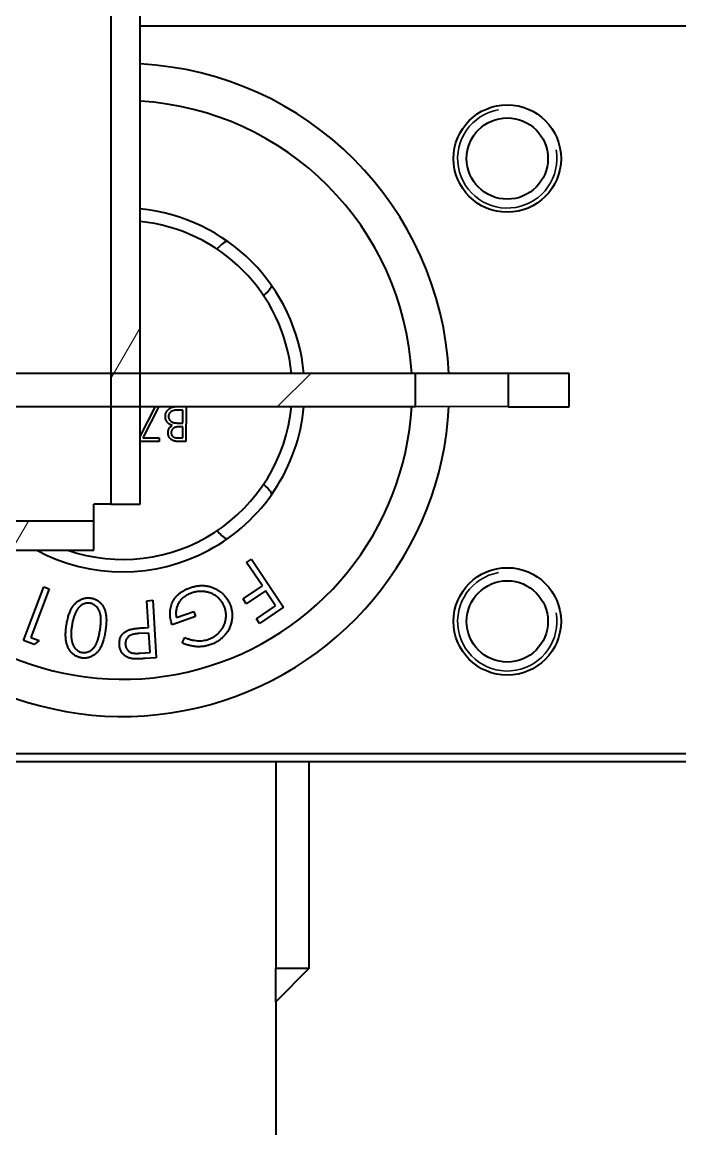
# Model space of a CAD drawing. Header units: millimetres. Extents: x 0 to 5945, y 0 to 4205.
# Drawn here: x 1806.4 to 1846.2, y 520.9 to 587.9 of the extents above; entities that cross this region are included whole.
import ezdxf

# ---------------------------------------------------------------- set-up
doc = ezdxf.new("R2010")
doc.units = ezdxf.units.MM
doc.header["$LTSCALE"] = 5
for name, color, linetype, lineweight in [('가시적인 것(ISO)', 3, 'Continuous', 40), ('가시적인 좁은 것(ISO)', 3, 'Continuous', 35), ('해치(ISO)', 7, 'Continuous', 18)]:
    doc.layers.add(name, color=color, linetype=linetype, lineweight=lineweight)

msp = doc.modelspace()

# ---------------------------------------------------------------- hatches: boundary and pattern name
at = {"layer": '해치(ISO)'}
h = msp.add_hatch(dxfattribs=at)
h.set_pattern_fill('ANSI31', color=256, scale=127, angle=14.99998, style=0)
h.set_pattern_definition([(60, (0, 0), (-13.74815, 7.9375), [])])
edge = h.paths.add_edge_path()
edge.add_ellipse((1787.737, 575.323), major_axis=(2.95, 0), ratio=1, start_angle=0, end_angle=360)
edge = h.paths.add_edge_path()
edge.add_ellipse((1767.737, 575.323), major_axis=(2.95, 0), ratio=1, start_angle=0, end_angle=360)
edge = h.paths.add_edge_path()
edge.add_ellipse((1717.737, 575.323), major_axis=(2.95, 0), ratio=1, start_angle=0, end_angle=360)
edge = h.paths.add_edge_path()
edge.add_ellipse((1697.737, 575.323), major_axis=(2.95, 0), ratio=1, start_angle=0, end_angle=360)
edge = h.paths.add_edge_path()
edge.add_ellipse((1677.737, 575.323), major_axis=(2.95, 0), ratio=1, start_angle=0, end_angle=360)
edge = h.paths.add_edge_path()
edge.add_ellipse((1802.737, 640.223), major_axis=(2.95, 0), ratio=1, start_angle=0, end_angle=360)
edge = h.paths.add_edge_path()
edge.add_ellipse((1662.737, 640.223), major_axis=(2.95, 0), ratio=1, start_angle=0, end_angle=360)
edge = h.paths.add_edge_path()
edge.add_ellipse((1662.737, 566.223), major_axis=(2.95, 0), ratio=1, start_angle=0, end_angle=360)
edge = h.paths.add_edge_path()
edge.add_ellipse((1802.737, 566.223), major_axis=(-2.95, 0), ratio=1, start_angle=0, end_angle=32.72269)
edge.add_ellipse((1802.737, 566.223), major_axis=(-2.482, -1.595), ratio=1, start_angle=0, end_angle=114.5049)
edge.add_ellipse((1802.737, 566.223), major_axis=(2.48, -1.597), ratio=1, start_angle=0, end_angle=40.62343)
edge.add_ellipse((1802.737, 566.223), major_axis=(2.922, 0.403), ratio=1, start_angle=0, end_angle=164.24824)
edge.add_ellipse((1802.737, 566.223), major_axis=(-2.922, 0.405), ratio=1, start_angle=0, end_angle=7.90075)
h.paths.add_polyline_path([(1651.941, 647.723), (1651.941, 558.723), (1653.704, 558.723), (1653.704, 647.723)])
h.paths.add_polyline_path([(1813.533, 558.723), (1813.533, 564.622), (1813.533, 566.622), (1813.533, 647.723), (1811.77, 647.723), (1811.77, 566.623), (1811.77, 564.623), (1811.77, 558.723)])
h.paths.add_polyline_path([(1654.737, 557.69), (1654.737, 555.927), (1810.737, 555.927), (1810.737, 557.69)])
h.paths.add_polyline_path([(1654.737, 650.519), (1654.737, 648.756), (1810.737, 648.756), (1810.737, 650.519)])
h = msp.add_hatch(dxfattribs=at)
h.set_pattern_fill('ANSI31', color=256, scale=127, style=0)
h.set_pattern_definition([(45, (0, 0), (-11.22532, 11.22532), [])])
h.paths.add_polyline_path([(1835.783, 566.613), (1835.782, 564.613), (1839.486, 564.611), (1839.487, 566.611)])
h.paths.add_polyline_path([(1830.19, 564.615), (1830.191, 566.615), (1813.533, 566.622), (1811.77, 566.623), (1805.659, 566.626), (1799.815, 566.628), (1793.896, 566.631), (1793.895, 564.631), (1800.255, 564.628), (1805.217, 564.626), (1811.77, 564.623), (1813.533, 564.622)])

# ---------------------------------------------------------------- linework, layer by layer
at = {"layer": '가시적인 것(ISO)'}
for p, q in [((1811.77, 647.723), (1811.77, 558.723)), ((1813.533, 558.723), (1813.533, 647.723)), ((1850.737, 587.623), (1813.533, 587.623)), ((1830.191, 566.615), (1793.896, 566.631)), ((1830.19, 564.615), (1830.191, 566.615)), ((1835.783, 566.613), (1830.191, 566.615)), ((1835.783, 566.613), (1835.782, 564.613)), ((1839.487, 566.611), (1835.783, 566.613)), ((1839.486, 564.611), (1839.487, 566.611)), ((1793.895, 564.631), (1830.19, 564.615)), ((1813.533, 562.802), (1814.467, 564.622)), ((1814.658, 564.586), (1813.702, 562.723)), ((1814.593, 564.622), (1814.658, 564.586)), ((1816.122, 564.404), (1815.852, 564.404)), ((1816.122, 563.617), (1816.122, 564.404)), ((1816.313, 564.621), (1816.312, 562.505)), ((1835.782, 564.613), (1830.19, 564.615)), ((1835.782, 564.613), (1839.486, 564.611)), ((1816.122, 563.4), (1815.994, 563.4)), ((1815.996, 563.617), (1816.122, 563.617)), ((1816.122, 562.722), (1816.122, 563.4)), ((1814.683, 562.505), (1813.533, 562.506)), ((1813.702, 562.723), (1814.683, 562.722)), ((1814.683, 562.722), (1814.683, 562.505)), ((1815.864, 562.722), (1816.122, 562.722)), ((1816.312, 562.505), (1815.899, 562.505)), ((1811.77, 558.723), (1810.737, 558.723)), ((1810.737, 557.69), (1810.737, 558.723)), ((1811.77, 558.723), (1813.533, 558.723)), ((1810.737, 557.69), (1654.737, 557.69)), ((1810.737, 555.927), (1810.737, 557.69)), ((1654.737, 555.927), (1810.737, 555.927)), ((1819.976, 555.188), (1820.264, 555.382)), ((1820.931, 553.766), (1819.976, 555.188)), ((1820.264, 555.382), (1822.213, 552.481)), ((1806.488, 550.463), (1807.725, 553.719)), ((1807.725, 553.719), (1808.048, 553.596)), ((1819.766, 552.983), (1820.931, 553.766)), ((1808.048, 553.596), (1806.932, 550.66)), ((1819.958, 552.697), (1819.766, 552.983)), ((1821.123, 553.48), (1819.958, 552.697)), ((1821.733, 552.574), (1821.123, 553.48)), ((1813.951, 552.878), (1814.299, 552.9)), ((1814.053, 551.26), (1813.951, 552.878)), ((1814.299, 552.9), (1814.518, 549.419)), ((1820.568, 551.79), (1821.733, 552.574)), ((1822.213, 552.481), (1820.76, 551.504)), ((1816.889, 551.916), (1815.472, 551.417)), ((1815.729, 551.863), (1816.777, 552.233)), ((1816.777, 552.233), (1816.889, 551.916)), ((1820.76, 551.504), (1820.568, 551.79)), ((1813.805, 551.244), (1814.053, 551.26)), ((1807.128, 550.22), (1806.488, 550.463)), ((1806.932, 550.66), (1807.444, 550.465)), ((1807.444, 550.465), (1807.128, 550.22)), ((1814.075, 550.919), (1813.485, 550.889)), ((1814.149, 549.736), (1814.075, 550.919)), ((1816.075, 550.325), (1816.245, 550.657)), ((1813.534, 549.697), (1814.149, 549.736)), ((1814.518, 549.419), (1813.824, 549.376)), ((1850.737, 543.623), (1792.737, 543.623)), ((1851.737, 543.123), (1795.737, 543.123)), ((1821.737, 543.123), (1821.737, 530.623)), ((1823.737, 543.123), (1823.737, 530.623)), ((1821.737, 528.623), (1821.737, 530.623)), ((1823.737, 530.623), (1821.737, 528.623)), ((1823.737, 530.623), (1821.737, 530.623)), ((1821.737, 528.623), (1821.737, 505.123))]:
    msp.add_line(p, q, dxfattribs=at)
for centre, radius in [((1835.737, 579.623), 3.25), ((1835.737, 579.623), 2.459), ((1835.737, 551.623), 3.25), ((1835.737, 551.623), 2.459)]:
    msp.add_circle(centre, radius, dxfattribs=at)
for centre, radius, start, end in [((1812.487, 565.623), 19.75, 2.87743, 86.96418), ((1812.487, 565.623), 17.5, 3.25096, 86.57342), ((1812.487, 565.623), 11, 5.19104, 84.54363), ((1812.487, 565.623), 10.25, 5.57387, 84.14303), ((1819.77, 572.906), 2, 119.64458, 142.00908), ((1819.77, 572.906), 2, 307.99092, 330.35542), ((1812.487, 565.623), 19.75, 209.40205, 357.07284), ((1812.487, 565.623), 17.5, 213.64566, 356.69931), ((1812.487, 565.623), 11, 241.81795, 354.75923), ((1812.487, 565.623), 10.25, 251.0757, 354.3764), ((1819.77, 558.34), 2, 29.64458, 52.00908), ((1819.77, 558.34), 2, 217.99092, 240.35542)]:
    msp.add_arc(centre, radius, start, end, dxfattribs=at)
for points, knots in [([(1815.064, 564.021), (1815.065, 564.042), (1815.066, 564.082), (1815.074, 564.142), (1815.089, 564.199), (1815.109, 564.254), (1815.135, 564.306), (1815.167, 564.356), (1815.205, 564.404), (1815.247, 564.449), (1815.295, 564.489), (1815.347, 564.525), (1815.403, 564.554), (1815.463, 564.579), (1815.526, 564.598), (1815.594, 564.612), (1815.666, 564.62), (1815.715, 564.621), (1815.74, 564.622)], [0, 0, 0, 0, 0.06116, 0.120335, 0.17818, 0.235235, 0.292683, 0.351186, 0.410457, 0.47172, 0.533761, 0.595739, 0.657888, 0.721295, 0.786823, 0.854686, 0.925478, 1, 1, 1, 1]), ([(1815.852, 564.404), (1815.833, 564.404), (1815.795, 564.404), (1815.741, 564.402), (1815.691, 564.399), (1815.646, 564.394), (1815.604, 564.388), (1815.566, 564.381), (1815.532, 564.372), (1815.492, 564.358), (1815.448, 564.337), (1815.4, 564.306), (1815.357, 564.268), (1815.321, 564.224), (1815.291, 564.177), (1815.27, 564.127), (1815.256, 564.074), (1815.255, 564.039), (1815.254, 564.021)], [0, 0, 0, 0, 0.072502, 0.139739, 0.201795, 0.259822, 0.312206, 0.360773, 0.40454, 0.443698, 0.516841, 0.587874, 0.657965, 0.728969, 0.799308, 0.866636, 0.933116, 1, 1, 1, 1]), ([(1815.471, 563.48), (1815.447, 563.489), (1815.401, 563.507), (1815.338, 563.538), (1815.283, 563.572), (1815.237, 563.609), (1815.198, 563.649), (1815.163, 563.693), (1815.134, 563.74), (1815.109, 563.791), (1815.089, 563.845), (1815.074, 563.902), (1815.066, 563.961), (1815.065, 564.001), (1815.064, 564.021)], [0, 0, 0, 0, 0.106057, 0.202914, 0.2903, 0.370223, 0.446384, 0.521397, 0.598291, 0.676142, 0.755529, 0.834887, 0.916646, 1, 1, 1, 1]), ([(1815.254, 564.021), (1815.254, 564.01), (1815.254, 563.988), (1815.259, 563.955), (1815.267, 563.923), (1815.276, 563.893), (1815.29, 563.864), (1815.306, 563.835), (1815.324, 563.808), (1815.354, 563.773), (1815.396, 563.733), (1815.456, 563.694), (1815.525, 563.663), (1815.574, 563.649), (1815.6, 563.643)], [0, 0, 0, 0, 0.060287, 0.119602, 0.177503, 0.235143, 0.292133, 0.350871, 0.410098, 0.470732, 0.594829, 0.722579, 0.856691, 1, 1, 1, 1]), ([(1815.226, 563.03), (1815.227, 563.053), (1815.228, 563.099), (1815.241, 563.166), (1815.26, 563.23), (1815.287, 563.291), (1815.323, 563.346), (1815.364, 563.397), (1815.414, 563.442), (1815.452, 563.467), (1815.471, 563.48)], [0, 0, 0, 0, 0.130569, 0.256581, 0.380552, 0.503623, 0.625739, 0.747549, 0.871766, 1, 1, 1, 1]), ([(1815.899, 562.505), (1815.878, 562.505), (1815.839, 562.505), (1815.782, 562.508), (1815.729, 562.513), (1815.679, 562.52), (1815.633, 562.528), (1815.59, 562.538), (1815.551, 562.55), (1815.505, 562.57), (1815.451, 562.598), (1815.394, 562.641), (1815.345, 562.692), (1815.302, 562.751), (1815.269, 562.815), (1815.244, 562.883), (1815.229, 562.955), (1815.227, 563.005), (1815.226, 563.03)], [0, 0, 0, 0, 0.062594, 0.121323, 0.17668, 0.228365, 0.276868, 0.321879, 0.364099, 0.403356, 0.477968, 0.550535, 0.623584, 0.698175, 0.773354, 0.847281, 0.922818, 1, 1, 1, 1]), ([(1815.994, 563.4), (1815.976, 563.4), (1815.94, 563.4), (1815.887, 563.398), (1815.839, 563.395), (1815.794, 563.391), (1815.754, 563.385), (1815.717, 563.377), (1815.684, 563.37), (1815.645, 563.357), (1815.602, 563.338), (1815.555, 563.308), (1815.514, 563.272), (1815.48, 563.231), (1815.451, 563.186), (1815.432, 563.137), (1815.418, 563.086), (1815.417, 563.051), (1815.416, 563.033)], [0, 0, 0, 0, 0.072301, 0.1397, 0.202289, 0.2606, 0.31319, 0.361739, 0.405706, 0.44554, 0.518832, 0.589778, 0.658867, 0.72843, 0.797283, 0.864815, 0.931364, 1, 1, 1, 1]), ([(1815.416, 563.033), (1815.417, 563.022), (1815.417, 562.999), (1815.422, 562.965), (1815.431, 562.933), (1815.442, 562.903), (1815.458, 562.876), (1815.476, 562.85), (1815.498, 562.826), (1815.524, 562.804), (1815.553, 562.785), (1815.585, 562.768), (1815.622, 562.754), (1815.663, 562.742), (1815.708, 562.733), (1815.756, 562.726), (1815.809, 562.723), (1815.845, 562.722), (1815.864, 562.722)], [0, 0, 0, 0, 0.057003, 0.111818, 0.164402, 0.21587, 0.266841, 0.317479, 0.369902, 0.4234, 0.479718, 0.539241, 0.602431, 0.67103, 0.744485, 0.823454, 0.90874, 1, 1, 1, 1]), ([(1815.6, 563.643), (1815.61, 563.64), (1815.633, 563.636), (1815.669, 563.631), (1815.711, 563.627), (1815.758, 563.624), (1815.81, 563.62), (1815.867, 563.619), (1815.93, 563.618), (1815.974, 563.617), (1815.996, 563.617)], [0, 0, 0, 0, 0.079306, 0.171953, 0.277057, 0.394731, 0.526177, 0.671345, 0.829285, 1, 1, 1, 1]), ([(1815.472, 551.417), (1815.452, 551.479), (1815.413, 551.601), (1815.373, 551.785), (1815.349, 551.965), (1815.344, 552.139), (1815.356, 552.309), (1815.384, 552.474), (1815.432, 552.634), (1815.495, 552.788), (1815.576, 552.934), (1815.67, 553.07), (1815.779, 553.196), (1815.903, 553.31), (1816.041, 553.414), (1816.194, 553.506), (1816.361, 553.589), (1816.479, 553.634), (1816.54, 553.657)], [0, 0, 0, 0, 0.070404, 0.137285, 0.201656, 0.263768, 0.324252, 0.38348, 0.442733, 0.502336, 0.561717, 0.620744, 0.679834, 0.739535, 0.801021, 0.864609, 0.930778, 1, 1, 1, 1]), ([(1816.54, 553.657), (1816.577, 553.669), (1816.652, 553.694), (1816.764, 553.726), (1816.875, 553.751), (1816.984, 553.771), (1817.093, 553.784), (1817.2, 553.792), (1817.306, 553.794), (1817.411, 553.79), (1817.514, 553.779), (1817.617, 553.764), (1817.718, 553.743), (1817.817, 553.714), (1817.916, 553.681), (1818.013, 553.641), (1818.109, 553.596), (1818.171, 553.561), (1818.203, 553.544)], [0, 0, 0, 0, 0.0693388, 0.1365605, 0.2024822, 0.2673575, 0.3304797, 0.3928807, 0.4543196, 0.5149819, 0.575092, 0.6351552, 0.6950764, 0.7550901, 0.8152965, 0.875881, 0.9375672, 1, 1, 1, 1]), ([(1809.087, 551.412), (1809.096, 551.465), (1809.113, 551.567), (1809.143, 551.717), (1809.177, 551.857), (1809.215, 551.987), (1809.256, 552.109), (1809.301, 552.222), (1809.349, 552.326), (1809.401, 552.422), (1809.457, 552.509), (1809.515, 552.589), (1809.576, 552.663), (1809.64, 552.73), (1809.706, 552.792), (1809.775, 552.846), (1809.847, 552.895), (1809.922, 552.936), (1809.998, 552.972), (1810.076, 553), (1810.155, 553.023), (1810.235, 553.039), (1810.316, 553.048), (1810.398, 553.052), (1810.48, 553.048), (1810.535, 553.041), (1810.563, 553.037)], [0, 0, 0, 0, 0.064987, 0.126827, 0.185151, 0.240544, 0.292562, 0.341867, 0.388339, 0.432151, 0.473994, 0.513958, 0.552764, 0.590408, 0.626858, 0.662727, 0.697772, 0.732546, 0.766674, 0.800349, 0.833498, 0.866595, 0.899531, 0.932573, 0.965901, 1, 1, 1, 1]), ([(1810.563, 553.037), (1810.59, 553.033), (1810.644, 553.024), (1810.722, 553.001), (1810.797, 552.975), (1810.87, 552.942), (1810.939, 552.903), (1811.006, 552.86), (1811.069, 552.81), (1811.13, 552.755), (1811.187, 552.695), (1811.238, 552.629), (1811.287, 552.558), (1811.329, 552.481), (1811.368, 552.399), (1811.402, 552.313), (1811.432, 552.221), (1811.456, 552.123), (1811.476, 552.018), (1811.49, 551.905), (1811.496, 551.783), (1811.498, 551.653), (1811.492, 551.514), (1811.482, 551.366), (1811.464, 551.21), (1811.449, 551.103), (1811.441, 551.047)], [0, 0, 0, 0, 0.033852, 0.066896, 0.099452, 0.131795, 0.164267, 0.196793, 0.229661, 0.26295, 0.296823, 0.331124, 0.366034, 0.401847, 0.438656, 0.476618, 0.516061, 0.557159, 0.600346, 0.646863, 0.696834, 0.750167, 0.806973, 0.867337, 0.931676, 1, 1, 1, 1]), ([(1816.641, 553.34), (1816.6, 553.325), (1816.519, 553.294), (1816.404, 553.239), (1816.297, 553.175), (1816.197, 553.106), (1816.106, 553.029), (1816.023, 552.944), (1815.948, 552.852), (1815.882, 552.753), (1815.825, 552.65), (1815.778, 552.544), (1815.743, 552.436), (1815.718, 552.325), (1815.704, 552.213), (1815.701, 552.098), (1815.708, 551.981), (1815.722, 551.903), (1815.729, 551.863)], [0, 0, 0, 0, 0.069291, 0.136344, 0.201411, 0.264872, 0.3276, 0.389856, 0.451642, 0.514268, 0.576592, 0.636956, 0.696597, 0.755848, 0.815242, 0.875312, 0.936959, 1, 1, 1, 1]), ([(1818.659, 552.454), (1818.648, 552.484), (1818.625, 552.545), (1818.583, 552.633), (1818.536, 552.718), (1818.482, 552.799), (1818.423, 552.877), (1818.359, 552.952), (1818.288, 553.023), (1818.212, 553.09), (1818.132, 553.154), (1818.047, 553.209), (1817.961, 553.261), (1817.87, 553.305), (1817.777, 553.344), (1817.679, 553.375), (1817.58, 553.402), (1817.477, 553.421), (1817.373, 553.435), (1817.268, 553.442), (1817.163, 553.442), (1817.059, 553.435), (1816.954, 553.421), (1816.849, 553.402), (1816.745, 553.375), (1816.676, 553.352), (1816.641, 553.34)], [0, 0, 0, 0, 0.039946, 0.079484, 0.119048, 0.158717, 0.198536, 0.238684, 0.279341, 0.321078, 0.36285, 0.404105, 0.445265, 0.486074, 0.527507, 0.569028, 0.611076, 0.653881, 0.696847, 0.739564, 0.782186, 0.824903, 0.867869, 0.911236, 0.955222, 1, 1, 1, 1]), ([(1818.203, 553.544), (1818.249, 553.515), (1818.342, 553.459), (1818.47, 553.361), (1818.587, 553.254), (1818.692, 553.138), (1818.787, 553.012), (1818.871, 552.878), (1818.942, 552.734), (1818.981, 552.633), (1819, 552.582)], [0, 0, 0, 0, 0.128826, 0.254201, 0.37775, 0.500154, 0.622453, 0.74598, 0.871668, 1, 1, 1, 1]), ([(1810.503, 552.727), (1810.465, 552.731), (1810.389, 552.74), (1810.273, 552.726), (1810.159, 552.696), (1810.067, 552.653), (1809.995, 552.61), (1809.943, 552.572), (1809.893, 552.529), (1809.845, 552.481), (1809.8, 552.426), (1809.756, 552.368), (1809.715, 552.304), (1809.691, 552.258), (1809.678, 552.235)], [0, 0, 0, 0, 0.111472, 0.222569, 0.336225, 0.455269, 0.517379, 0.579858, 0.6437, 0.709773, 0.7785, 0.849159, 0.922758, 1, 1, 1, 1]), ([(1811.116, 551.105), (1811.123, 551.152), (1811.137, 551.244), (1811.152, 551.377), (1811.164, 551.502), (1811.17, 551.619), (1811.171, 551.727), (1811.169, 551.828), (1811.161, 551.919), (1811.15, 552.003), (1811.133, 552.08), (1811.113, 552.153), (1811.088, 552.222), (1811.061, 552.287), (1811.029, 552.348), (1810.994, 552.405), (1810.954, 552.458), (1810.897, 552.521), (1810.821, 552.59), (1810.72, 552.656), (1810.615, 552.704), (1810.54, 552.719), (1810.503, 552.727)], [0, 0, 0, 0, 0.0738142, 0.1433573, 0.208001, 0.2681327, 0.3242022, 0.3755852, 0.4231357, 0.466258, 0.5065523, 0.5456051, 0.5832454, 0.6193891, 0.6549857, 0.6894164, 0.7232724, 0.7568256, 0.8213782, 0.8822753, 0.9412204, 1, 1, 1, 1]), ([(1817.679, 550.544), (1817.711, 550.555), (1817.774, 550.579), (1817.866, 550.622), (1817.955, 550.669), (1818.04, 550.723), (1818.122, 550.782), (1818.201, 550.847), (1818.277, 550.917), (1818.349, 550.992), (1818.416, 551.071), (1818.478, 551.153), (1818.533, 551.238), (1818.581, 551.325), (1818.623, 551.415), (1818.659, 551.507), (1818.687, 551.602), (1818.71, 551.699), (1818.726, 551.796), (1818.736, 551.893), (1818.739, 551.989), (1818.737, 552.084), (1818.726, 552.178), (1818.711, 552.271), (1818.689, 552.363), (1818.669, 552.423), (1818.659, 552.454)], [0, 0, 0, 0, 0.042567, 0.085087, 0.127474, 0.169518, 0.211897, 0.254772, 0.298081, 0.341993, 0.385621, 0.428698, 0.471057, 0.512811, 0.554015, 0.595653, 0.637166, 0.678849, 0.720304, 0.761118, 0.801455, 0.841195, 0.880838, 0.920213, 0.959892, 1, 1, 1, 1]), ([(1819, 552.582), (1819.013, 552.543), (1819.039, 552.466), (1819.068, 552.348), (1819.09, 552.229), (1819.102, 552.11), (1819.107, 551.991), (1819.104, 551.871), (1819.093, 551.75), (1819.073, 551.63), (1819.047, 551.51), (1819.013, 551.394), (1818.97, 551.282), (1818.922, 551.172), (1818.865, 551.067), (1818.801, 550.965), (1818.729, 550.867), (1818.651, 550.773), (1818.566, 550.683), (1818.475, 550.599), (1818.378, 550.521), (1818.275, 550.448), (1818.165, 550.382), (1818.051, 550.322), (1817.931, 550.268), (1817.847, 550.237), (1817.805, 550.221)], [0, 0, 0, 0, 0.041599, 0.082715, 0.123233, 0.163822, 0.204218, 0.244829, 0.285607, 0.327216, 0.368575, 0.409669, 0.450241, 0.490523, 0.530998, 0.571643, 0.61277, 0.654417, 0.696237, 0.738242, 0.780291, 0.822908, 0.865948, 0.909704, 0.954231, 1, 1, 1, 1]), ([(1809.678, 552.235), (1809.663, 552.205), (1809.632, 552.145), (1809.591, 552.049), (1809.552, 551.949), (1809.517, 551.843), (1809.485, 551.732), (1809.458, 551.616), (1809.432, 551.494), (1809.419, 551.411), (1809.412, 551.369)], [0, 0, 0, 0, 0.1101676, 0.2242906, 0.3422363, 0.464686, 0.5911545, 0.7226021, 0.8586338, 1, 1, 1, 1]), ([(1810.002, 549.415), (1809.975, 549.42), (1809.92, 549.43), (1809.84, 549.451), (1809.763, 549.479), (1809.689, 549.512), (1809.619, 549.551), (1809.55, 549.595), (1809.486, 549.647), (1809.423, 549.702), (1809.365, 549.764), (1809.31, 549.831), (1809.262, 549.904), (1809.217, 549.982), (1809.177, 550.066), (1809.141, 550.155), (1809.109, 550.25), (1809.083, 550.351), (1809.061, 550.458), (1809.047, 550.572), (1809.037, 550.694), (1809.035, 550.823), (1809.038, 550.96), (1809.049, 551.104), (1809.064, 551.256), (1809.079, 551.359), (1809.087, 551.412)], [0, 0, 0, 0, 0.03391, 0.067435, 0.100358, 0.133074, 0.165917, 0.19881, 0.232034, 0.266067, 0.300469, 0.335246, 0.370898, 0.407337, 0.444861, 0.483782, 0.524252, 0.566331, 0.610448, 0.657187, 0.706525, 0.758865, 0.81434, 0.873059, 0.934805, 1, 1, 1, 1]), ([(1809.412, 551.369), (1809.405, 551.326), (1809.393, 551.243), (1809.379, 551.121), (1809.371, 551.004), (1809.366, 550.893), (1809.366, 550.787), (1809.371, 550.686), (1809.38, 550.591), (1809.393, 550.5), (1809.41, 550.415), (1809.432, 550.336), (1809.457, 550.261), (1809.486, 550.191), (1809.518, 550.127), (1809.554, 550.067), (1809.593, 550.013), (1809.65, 549.95), (1809.725, 549.881), (1809.825, 549.815), (1809.93, 549.767), (1810.004, 549.752), (1810.041, 549.745)], [0, 0, 0, 0, 0.066563, 0.129934, 0.190192, 0.247814, 0.302484, 0.354681, 0.404145, 0.450995, 0.495729, 0.538502, 0.578917, 0.617713, 0.654953, 0.690532, 0.725003, 0.758348, 0.822692, 0.883344, 0.941868, 1, 1, 1, 1]), ([(1811.441, 551.047), (1811.432, 550.992), (1811.414, 550.885), (1811.383, 550.73), (1811.35, 550.585), (1811.313, 550.451), (1811.272, 550.327), (1811.229, 550.213), (1811.183, 550.11), (1811.133, 550.016), (1811.08, 549.931), (1811.024, 549.853), (1810.966, 549.781), (1810.905, 549.714), (1810.84, 549.656), (1810.774, 549.602), (1810.703, 549.555), (1810.63, 549.514), (1810.555, 549.48), (1810.479, 549.451), (1810.402, 549.429), (1810.324, 549.413), (1810.245, 549.405), (1810.165, 549.401), (1810.084, 549.404), (1810.029, 549.412), (1810.002, 549.415)], [0, 0, 0, 0, 0.068561, 0.133103, 0.193688, 0.250738, 0.303816, 0.353499, 0.399653, 0.442584, 0.483359, 0.522382, 0.560271, 0.596957, 0.63264, 0.667486, 0.701964, 0.736071, 0.76978, 0.802868, 0.835602, 0.868014, 0.900309, 0.932993, 0.966249, 1, 1, 1, 1]), ([(1810.041, 549.745), (1810.079, 549.741), (1810.155, 549.733), (1810.271, 549.745), (1810.386, 549.779), (1810.479, 549.821), (1810.552, 549.864), (1810.605, 549.902), (1810.655, 549.946), (1810.704, 549.993), (1810.75, 550.047), (1810.793, 550.106), (1810.835, 550.169), (1810.875, 550.238), (1810.912, 550.314), (1810.947, 550.399), (1810.981, 550.493), (1811.011, 550.597), (1811.04, 550.711), (1811.069, 550.834), (1811.093, 550.966), (1811.108, 551.058), (1811.116, 551.105)], [0, 0, 0, 0, 0.059454, 0.1183365, 0.1792503, 0.2431925, 0.2764425, 0.309871, 0.3445142, 0.3795555, 0.4157285, 0.4532019, 0.4921276, 0.5326409, 0.5761562, 0.6235128, 0.674998, 0.7308471, 0.7913817, 0.8563138, 0.9259064, 1, 1, 1, 1]), ([(1812.286, 550.21), (1812.284, 550.238), (1812.282, 550.294), (1812.286, 550.376), (1812.295, 550.455), (1812.31, 550.53), (1812.332, 550.602), (1812.359, 550.67), (1812.393, 550.735), (1812.433, 550.796), (1812.477, 550.854), (1812.527, 550.906), (1812.582, 550.955), (1812.641, 550.999), (1812.705, 551.039), (1812.773, 551.075), (1812.846, 551.106), (1812.897, 551.123), (1812.923, 551.131)], [0, 0, 0, 0, 0.070117, 0.136827, 0.201609, 0.264372, 0.325623, 0.385691, 0.445312, 0.504758, 0.564523, 0.62386, 0.683265, 0.743593, 0.805287, 0.868253, 0.933134, 1, 1, 1, 1]), ([(1812.923, 551.131), (1812.944, 551.137), (1812.992, 551.151), (1813.07, 551.166), (1813.161, 551.181), (1813.264, 551.196), (1813.381, 551.21), (1813.511, 551.222), (1813.654, 551.234), (1813.753, 551.241), (1813.805, 551.244)], [0, 0, 0, 0, 0.0758108, 0.1650487, 0.2680667, 0.3857427, 0.5181484, 0.6644724, 0.824838, 1, 1, 1, 1]), ([(1813.485, 550.889), (1813.456, 550.887), (1813.401, 550.884), (1813.321, 550.875), (1813.247, 550.865), (1813.178, 550.855), (1813.117, 550.841), (1813.061, 550.826), (1813.011, 550.811), (1812.954, 550.787), (1812.89, 550.751), (1812.822, 550.698), (1812.765, 550.636), (1812.717, 550.565), (1812.681, 550.487), (1812.656, 550.406), (1812.643, 550.32), (1812.645, 550.262), (1812.645, 550.232)], [0, 0, 0, 0, 0.071134, 0.13725, 0.19892, 0.255623, 0.307549, 0.354697, 0.397744, 0.436521, 0.508063, 0.577519, 0.646504, 0.716732, 0.787431, 0.856765, 0.927323, 1, 1, 1, 1]), ([(1817.805, 550.221), (1817.736, 550.199), (1817.599, 550.154), (1817.388, 550.113), (1817.176, 550.092), (1817, 550.091), (1816.858, 550.103), (1816.751, 550.117), (1816.641, 550.136), (1816.531, 550.162), (1816.419, 550.194), (1816.306, 550.232), (1816.19, 550.275), (1816.114, 550.308), (1816.075, 550.325)], [0, 0, 0, 0, 0.1227115, 0.2429264, 0.3617757, 0.4804293, 0.5401409, 0.6013572, 0.6634469, 0.7274152, 0.7925545, 0.859869, 0.928983, 1, 1, 1, 1]), ([(1816.245, 550.657), (1816.307, 550.629), (1816.427, 550.576), (1816.615, 550.517), (1816.803, 550.477), (1816.99, 550.457), (1817.174, 550.451), (1817.35, 550.465), (1817.519, 550.493), (1817.626, 550.527), (1817.679, 550.544)], [0, 0, 0, 0, 0.136694, 0.268956, 0.39885, 0.527153, 0.652314, 0.772075, 0.887527, 1, 1, 1, 1]), ([(1813.017, 549.378), (1812.993, 549.383), (1812.944, 549.392), (1812.872, 549.414), (1812.804, 549.44), (1812.739, 549.471), (1812.677, 549.508), (1812.618, 549.549), (1812.562, 549.596), (1812.51, 549.648), (1812.462, 549.704), (1812.419, 549.764), (1812.382, 549.829), (1812.352, 549.897), (1812.326, 549.97), (1812.307, 550.046), (1812.293, 550.127), (1812.288, 550.182), (1812.286, 550.21)], [0, 0, 0, 0, 0.063253, 0.124696, 0.185237, 0.245486, 0.305094, 0.364955, 0.424987, 0.486429, 0.547658, 0.609144, 0.670265, 0.73291, 0.796539, 0.861602, 0.929672, 1, 1, 1, 1]), ([(1812.645, 550.232), (1812.648, 550.204), (1812.654, 550.147), (1812.678, 550.066), (1812.712, 549.989), (1812.759, 549.917), (1812.813, 549.853), (1812.877, 549.799), (1812.946, 549.755), (1813.01, 549.73), (1813.067, 549.714), (1813.116, 549.705), (1813.171, 549.697), (1813.232, 549.693), (1813.299, 549.691), (1813.372, 549.691), (1813.451, 549.693), (1813.506, 549.696), (1813.534, 549.697)], [0, 0, 0, 0, 0.072275, 0.14369, 0.213917, 0.286357, 0.358164, 0.427467, 0.495821, 0.564878, 0.602376, 0.644536, 0.691181, 0.742865, 0.79974, 0.861324, 0.928261, 1, 1, 1, 1]), ([(1813.824, 549.376), (1813.777, 549.373), (1813.685, 549.367), (1813.555, 549.362), (1813.436, 549.358), (1813.329, 549.357), (1813.234, 549.358), (1813.151, 549.362), (1813.08, 549.367), (1813.037, 549.374), (1813.017, 549.378)], [0, 0, 0, 0, 0.1772169, 0.3395337, 0.4861565, 0.6188426, 0.735929, 0.8383517, 0.9262871, 1, 1, 1, 1])]:
    msp.add_open_spline(points, degree=3, knots=knots, dxfattribs=at)
at = {"layer": '가시적인 좁은 것(ISO)'}
for centre in [(1835.737, 579.623), (1835.737, 551.623)]:
    msp.add_arc(centre, 3, 100, 10, dxfattribs=at)

doc.saveas('drawing.dxf')
